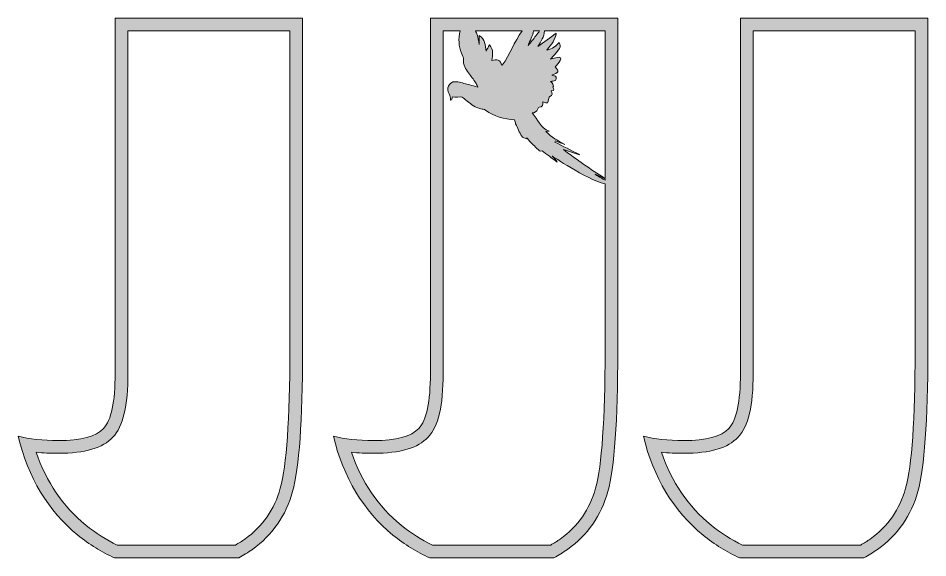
# Model space of a CAD drawing. Header units: millimetres. Extents: x 8 to 886, y -401 to -114.
# Drawn here: x 441.1 to 655.4, y -241.1 to -114.1 of the extents above; entities that cross this region are included whole.
import ezdxf

# ---------------------------------------------------------------- set-up
doc = ezdxf.new("R2010")
doc.units = ezdxf.units.MM
doc.header["$MEASUREMENT"] = 0
for name, color, linetype in [('Layer 4', 7, 'Continuous'), ('Layer 5', 7, 'Continuous'), ('Layer 6', 7, 'Continuous')]:
    doc.layers.add(name, color=color, linetype=linetype)

msp = doc.modelspace()

# ---------------------------------------------------------------- hatches: boundary and pattern name
at = {"layer": 'Layer 4'}
h = msp.add_hatch(color=2, dxfattribs=at)
h.dxf.hatch_style = 2
edge = h.paths.add_edge_path()
edge.add_spline(control_points=[(611.23, -114.15), (611.23, -114.15), (611.23, -197.69), (611.23, -197.69), (611.23, -204.46), (610.32, -208.8), (608.49, -210.7), (606.75, -212.61), (603.2, -213.56), (597.85, -213.56), (594.15, -213.56), (590.99, -213.22), (588.38, -212.55), (590.73, -222.29), (595.41, -230.04), (602.42, -235.81), (605.15, -238.02), (608.04, -239.79), (611.06, -241.15), (611.06, -241.15), (640.32, -241.15), (640.32, -241.15), (641.43, -240.56), (642.51, -239.91), (643.54, -239.16), (648.28, -235.75), (651.44, -231.22), (653.01, -225.56), (654.57, -219.97), (655.36, -208.94), (655.36, -192.48), (655.36, -192.48), (655.36, -114.15), (655.36, -114.15), (655.36, -114.15), (611.23, -114.15), (611.23, -114.15)], knot_values=[0, 0, 0, 0, 1, 1, 1, 2, 2, 2, 3, 3, 3, 4, 4, 4, 5, 5, 5, 6, 6, 6, 7, 7, 7, 8, 8, 8, 9, 9, 9, 10, 10, 10, 11, 11, 11, 12, 12, 12, 12], degree=3, periodic=1)
edge = h.paths.add_edge_path()
edge.add_spline(control_points=[(652.36, -192.48), (652.36, -208.59), (651.6, -219.45), (650.11, -224.76), (648.72, -229.78), (646, -233.7), (641.78, -236.73), (641.1, -237.23), (640.37, -237.69), (639.55, -238.15), (639.55, -238.15), (611.72, -238.15), (611.72, -238.15), (609.12, -236.93), (606.63, -235.36), (604.31, -233.48), (598.96, -229.07), (595.03, -223.31), (592.6, -216.31), (594.23, -216.47), (595.98, -216.56), (597.85, -216.56), (604.12, -216.56), (608.31, -215.31), (610.68, -212.75), (613.1, -210.21), (614.23, -205.42), (614.23, -197.69), (614.23, -197.69), (614.23, -117.15), (614.23, -117.15), (614.23, -117.15), (652.36, -117.15), (652.36, -117.15), (652.36, -117.15), (652.36, -192.48), (652.36, -192.48)], knot_values=[0, 0, 0, 0, 1, 1, 1, 2, 2, 2, 3, 3, 3, 4, 4, 4, 5, 5, 5, 6, 6, 6, 7, 7, 7, 8, 8, 8, 9, 9, 9, 10, 10, 10, 11, 11, 11, 12, 12, 12, 12], degree=3, periodic=1)
at = {"layer": 'Layer 5'}
h = msp.add_hatch(color=1, dxfattribs=at)
h.dxf.hatch_style = 2
edge = h.paths.add_edge_path()
edge.add_spline(control_points=[(538.21, -114.15), (538.21, -114.15), (538.21, -197.69), (538.21, -197.69), (538.21, -204.46), (537.3, -208.8), (535.47, -210.7), (533.73, -212.61), (530.19, -213.56), (524.83, -213.56), (521.14, -213.56), (517.98, -213.22), (515.37, -212.55), (517.72, -222.29), (522.4, -230.04), (529.4, -235.81), (532.14, -238.02), (535.02, -239.79), (538.05, -241.15), (538.05, -241.15), (567.3, -241.15), (567.3, -241.15), (568.42, -240.56), (569.5, -239.91), (570.53, -239.16), (575.27, -235.75), (578.42, -231.22), (579.99, -225.56), (581.56, -219.97), (582.34, -208.94), (582.34, -192.48), (582.34, -192.48), (582.34, -114.15), (582.34, -114.15), (582.34, -114.15), (538.21, -114.15), (538.21, -114.15)], knot_values=[0, 0, 0, 0, 1, 1, 1, 2, 2, 2, 3, 3, 3, 4, 4, 4, 5, 5, 5, 6, 6, 6, 7, 7, 7, 8, 8, 8, 9, 9, 9, 10, 10, 10, 11, 11, 11, 12, 12, 12, 12], degree=3, periodic=1)
edge = h.paths.add_edge_path()
edge.add_spline(control_points=[(579.34, -151.77), (575.9, -149.79), (572.75, -147.38), (569.53, -145.09), (570.78, -145.5), (572.04, -145.91), (573.29, -146.33), (573.3, -146.3), (573.3, -146.27), (573.3, -146.24), (571.36, -145.25), (569.42, -144.27), (567.49, -143.29), (567.54, -143.2), (567.59, -143.12), (567.64, -143.03), (568.39, -143.32), (569.14, -143.6), (569.89, -143.89), (568.36, -142.94), (566.68, -142.27), (565.42, -140.81), (565.73, -140.77), (565.92, -140.74), (566.16, -140.71), (564.07, -140), (563.59, -137.94), (562.14, -136.45), (562.68, -136.53), (563.32, -135.95), (563.42, -135.66), (563.48, -135.44), (563.67, -135.11), (563.81, -135.1), (564.71, -135.07), (564.71, -134.48), (564.65, -133.84), (565.88, -134.26), (565.91, -134.25), (566.13, -132.98), (566.16, -132.84), (566.23, -132.6), (566.32, -132.58), (567.18, -132.37), (566.88, -131.82), (566.68, -131.23), (567.7, -131.33), (567.22, -130.77), (567.07, -130.4), (567.35, -130.18), (566.97, -129.23), (566.51, -129.03), (566.92, -128.96), (567.3, -128.94), (567.64, -128.8), (567.89, -128.7), (567.9, -127.91), (567.67, -127.8), (567.42, -127.69), (567.13, -127.66), (566.78, -127.58), (568.52, -126.87), (568.57, -126.71), (567.59, -125.63), (568, -125.12), (568.48, -124.66), (568.77, -124.1), (569.08, -123.52), (568.82, -123.25), (568.15, -123.37), (567.64, -123.47), (567.13, -123.61), (566.46, -123.77), (568.92, -121.19), (569, -121.02), (568.56, -119.85), (567.76, -120.64), (566.96, -121.4), (565.65, -121.68), (566.22, -120.92), (566.69, -120.36), (567.09, -119.74), (567.48, -119.13), (567.94, -117.72), (567.85, -117.66), (566.41, -118.71), (564.98, -119.76), (563.55, -120.81), (564.25, -119.61), (565.02, -118.5), (565.06, -117.15), (565.06, -117.15), (579.34, -117.15), (579.34, -117.15), (579.34, -117.15), (579.34, -151.77), (579.34, -151.77)], knot_values=[0, 0, 0, 0, 1, 1, 1, 2, 2, 2, 3, 3, 3, 4, 4, 4, 5, 5, 5, 6, 6, 6, 7, 7, 7, 8, 8, 8, 9, 9, 9, 10, 10, 10, 11, 11, 11, 12, 12, 12, 13, 13, 13, 14, 14, 14, 15, 15, 15, 16, 16, 16, 17, 17, 17, 18, 18, 18, 19, 19, 19, 20, 20, 20, 21, 21, 21, 22, 22, 22, 23, 23, 23, 24, 24, 24, 25, 25, 25, 26, 26, 26, 27, 27, 27, 28, 28, 28, 29, 29, 29, 30, 30, 30, 31, 31, 31, 32, 32, 32, 32], degree=3, periodic=1)
edge = h.paths.add_edge_path()
edge.add_spline(control_points=[(579.34, -151.93), (579.34, -151.93), (579.34, -152.29), (579.34, -152.29), (578.16, -151.63), (576.97, -150.92), (577, -150.86), (577.78, -151.22), (578.56, -151.58), (579.34, -151.93)], knot_values=[0, 0, 0, 0, 1, 1, 1, 2, 2, 2, 3, 3, 3, 3], degree=3, periodic=1)
edge = h.paths.add_edge_path()
edge.add_spline(control_points=[(552.09, -120.44), (551.82, -120.98), (551.61, -121.4), (551.34, -121.93), (551.05, -120.53), (551.17, -119.12), (549.71, -118.2), (549.71, -119.04), (549.71, -119.7), (549.71, -120.36), (549.36, -118.44), (549.18, -117.62), (548.8, -117.15), (548.8, -117.15), (559.86, -117.15), (559.86, -117.15), (557.82, -119.66), (557.02, -122.77), (555.15, -125.22), (554.81, -124.77), (554.59, -124.18), (554.19, -124.02), (553.77, -123.84), (553.19, -124.07), (552.65, -124.12), (552.83, -122.86), (553.24, -121.6), (552.09, -120.44)], knot_values=[0, 0, 0, 0, 1, 1, 1, 2, 2, 2, 3, 3, 3, 4, 4, 4, 5, 5, 5, 6, 6, 6, 7, 7, 7, 8, 8, 8, 9, 9, 9, 9], degree=3, periodic=1)
edge = h.paths.add_edge_path()
edge.add_spline(control_points=[(562.52, -117.15), (562.52, -117.15), (563.93, -117.15), (563.93, -117.15), (563.64, -117.52), (563.35, -117.89), (563.07, -118.27), (562.46, -119.04), (561.84, -119.8), (561.23, -120.56), (561.6, -119.39), (562.34, -118.34), (562.52, -117.15)], knot_values=[0, 0, 0, 0, 1, 1, 1, 2, 2, 2, 3, 3, 3, 4, 4, 4, 4], degree=3, periodic=1)
edge = h.paths.add_edge_path()
edge.add_spline(control_points=[(577.1, -224.76), (575.71, -229.78), (572.99, -233.7), (568.77, -236.73), (568.09, -237.23), (567.35, -237.69), (566.54, -238.15), (566.54, -238.15), (538.7, -238.15), (538.7, -238.15), (536.11, -236.93), (533.62, -235.36), (531.3, -233.48), (525.94, -229.07), (522.02, -223.31), (519.59, -216.31), (521.22, -216.47), (522.97, -216.56), (524.83, -216.56), (531.1, -216.56), (535.3, -215.31), (537.66, -212.75), (540.09, -210.21), (541.21, -205.42), (541.21, -197.69), (541.21, -197.69), (541.21, -117.15), (541.21, -117.15), (541.21, -117.15), (545.19, -117.15), (545.19, -117.15), (544.83, -118.99), (544.78, -120.72), (545.56, -122.41), (545.77, -122.87), (546.06, -123.39), (546.01, -123.85), (545.86, -125.16), (546.5, -126.09), (547.21, -127.03), (547.77, -127.79), (548.34, -128.53), (548.87, -129.3), (549.05, -129.56), (549.15, -129.87), (549.37, -130.36), (548.59, -130.15), (548.05, -130.01), (547.51, -129.87), (546.57, -129.62), (545.65, -129.34), (544.7, -129.16), (544.42, -129.1), (543.73, -129.08), (543.5, -129.14), (542.8, -129.32), (541.78, -130.72), (542.64, -131.98), (542.98, -132.47), (542.88, -132.8), (542.93, -133.43), (543.02, -133.42), (543.1, -133.41), (543.19, -133.4), (543.27, -133.12), (543.35, -132.83), (543.39, -132.67), (544.09, -132.98), (545.09, -132.44), (545.72, -132.72), (545.93, -132.81), (546.61, -133.49), (546.79, -133.62), (548.02, -134.54), (548.62, -135.2), (550.12, -135.47), (550.48, -135.54), (550.89, -135.6), (551.17, -135.8), (553.23, -137.27), (555.53, -137.96), (558.05, -138.05), (558.13, -138.4), (558.17, -138.71), (558.29, -138.99), (558.74, -139.99), (559.17, -141.01), (559.72, -141.95), (559.9, -142.25), (560.46, -142.33), (560.84, -142.51), (560.88, -142.44), (560.92, -142.37), (560.96, -142.3), (561.15, -142.56), (561.3, -142.84), (561.52, -143.06), (562.29, -143.84), (563.08, -144.62), (563.89, -145.37), (563.98, -145.46), (564.23, -145.38), (564.5, -145.38), (565.6, -146.19), (566.83, -147.1), (568.07, -148.01), (568.12, -147.94), (567.31, -147.01), (566.86, -146.61), (567, -146.54), (574.47, -151.89), (579.34, -153.16), (579.34, -153.16), (579.34, -192.48), (579.34, -192.48), (579.34, -208.59), (578.59, -219.45), (577.1, -224.76)], knot_values=[0, 0, 0, 0, 1, 1, 1, 2, 2, 2, 3, 3, 3, 4, 4, 4, 5, 5, 5, 6, 6, 6, 7, 7, 7, 8, 8, 8, 9, 9, 9, 10, 10, 10, 11, 11, 11, 12, 12, 12, 13, 13, 13, 14, 14, 14, 15, 15, 15, 16, 16, 16, 17, 17, 17, 18, 18, 18, 19, 19, 19, 20, 20, 20, 21, 21, 21, 22, 22, 22, 23, 23, 23, 24, 24, 24, 25, 25, 25, 26, 26, 26, 27, 27, 27, 28, 28, 28, 29, 29, 29, 30, 30, 30, 31, 31, 31, 32, 32, 32, 33, 33, 33, 34, 34, 34, 35, 35, 35, 36, 36, 36, 37, 37, 37, 38, 38, 38, 39, 39, 39, 39], degree=3, periodic=1)
at = {"layer": 'Layer 6'}
h = msp.add_hatch(color=2, dxfattribs=at)
h.dxf.hatch_style = 2
edge = h.paths.add_edge_path()
edge.add_spline(control_points=[(463.97, -114.15), (463.97, -114.15), (463.97, -197.69), (463.97, -197.69), (463.97, -204.46), (463.06, -208.8), (461.23, -210.7), (459.49, -212.61), (455.95, -213.56), (450.59, -213.56), (446.89, -213.56), (443.74, -213.22), (441.13, -212.55), (443.48, -222.29), (448.16, -230.04), (455.16, -235.81), (457.9, -238.02), (460.78, -239.79), (463.81, -241.15), (463.81, -241.15), (493.06, -241.15), (493.06, -241.15), (494.17, -240.56), (495.25, -239.91), (496.29, -239.16), (501.03, -235.75), (504.18, -231.22), (505.75, -225.56), (507.32, -219.97), (508.1, -208.94), (508.1, -192.48), (508.1, -192.48), (508.1, -114.15), (508.1, -114.15), (508.1, -114.15), (463.97, -114.15), (463.97, -114.15)], knot_values=[0, 0, 0, 0, 1, 1, 1, 2, 2, 2, 3, 3, 3, 4, 4, 4, 5, 5, 5, 6, 6, 6, 7, 7, 7, 8, 8, 8, 9, 9, 9, 10, 10, 10, 11, 11, 11, 12, 12, 12, 12], degree=3, periodic=1)
edge = h.paths.add_edge_path()
edge.add_spline(control_points=[(505.1, -192.48), (505.1, -208.59), (504.35, -219.45), (502.86, -224.76), (501.47, -229.78), (498.74, -233.7), (494.53, -236.73), (493.84, -237.23), (493.11, -237.69), (492.3, -238.15), (492.3, -238.15), (464.46, -238.15), (464.46, -238.15), (461.87, -236.93), (459.38, -235.36), (457.06, -233.48), (451.7, -229.07), (447.78, -223.31), (445.35, -216.31), (446.98, -216.47), (448.73, -216.56), (450.59, -216.56), (456.86, -216.56), (461.06, -215.31), (463.42, -212.75), (465.85, -210.21), (466.97, -205.42), (466.97, -197.69), (466.97, -197.69), (466.97, -117.15), (466.97, -117.15), (466.97, -117.15), (505.1, -117.15), (505.1, -117.15), (505.1, -117.15), (505.1, -192.48), (505.1, -192.48)], knot_values=[0, 0, 0, 0, 1, 1, 1, 2, 2, 2, 3, 3, 3, 4, 4, 4, 5, 5, 5, 6, 6, 6, 7, 7, 7, 8, 8, 8, 9, 9, 9, 10, 10, 10, 11, 11, 11, 12, 12, 12, 12], degree=3, periodic=1)

# ---------------------------------------------------------------- linework, layer by layer
at = {"layer": 'Layer 4', "lineweight": 0}
for points in [[(611.23, -114.15), (611.23, -114.15), (611.23, -197.69), (611.23, -197.69), (611.23, -204.46), (610.32, -208.8), (608.49, -210.7), (606.75, -212.61), (603.2, -213.56), (597.85, -213.56), (594.15, -213.56), (590.99, -213.22), (588.38, -212.55), (590.73, -222.29), (595.41, -230.04), (602.42, -235.81), (605.15, -238.02), (608.04, -239.79), (611.06, -241.15), (611.06, -241.15), (640.32, -241.15), (640.32, -241.15), (641.43, -240.56), (642.51, -239.91), (643.54, -239.16), (648.28, -235.75), (651.44, -231.22), (653.01, -225.56), (654.57, -219.97), (655.36, -208.94), (655.36, -192.48), (655.36, -192.48), (655.36, -114.15), (655.36, -114.15), (655.36, -114.15), (611.23, -114.15), (611.23, -114.15)], [(652.36, -192.48), (652.36, -208.59), (651.6, -219.45), (650.11, -224.76), (648.72, -229.78), (646, -233.7), (641.78, -236.73), (641.1, -237.23), (640.37, -237.69), (639.55, -238.15), (639.55, -238.15), (611.72, -238.15), (611.72, -238.15), (609.12, -236.93), (606.63, -235.36), (604.31, -233.48), (598.96, -229.07), (595.03, -223.31), (592.6, -216.31), (594.23, -216.47), (595.98, -216.56), (597.85, -216.56), (604.12, -216.56), (608.31, -215.31), (610.68, -212.75), (613.1, -210.21), (614.23, -205.42), (614.23, -197.69), (614.23, -197.69), (614.23, -117.15), (614.23, -117.15), (614.23, -117.15), (652.36, -117.15), (652.36, -117.15), (652.36, -117.15), (652.36, -192.48), (652.36, -192.48)]]:
    msp.add_open_spline(points, degree=3, knots=[0, 0, 0, 0, 1, 1, 1, 2, 2, 2, 3, 3, 3, 4, 4, 4, 5, 5, 5, 6, 6, 6, 7, 7, 7, 8, 8, 8, 9, 9, 9, 10, 10, 10, 11, 11, 11, 12, 12, 12, 12], dxfattribs=at)
at = {"layer": 'Layer 5', "lineweight": 0}
for points, knots in [([(538.21, -114.15), (538.21, -114.15), (538.21, -197.69), (538.21, -197.69), (538.21, -204.46), (537.3, -208.8), (535.47, -210.7), (533.73, -212.61), (530.19, -213.56), (524.83, -213.56), (521.14, -213.56), (517.98, -213.22), (515.37, -212.55), (517.72, -222.29), (522.4, -230.04), (529.4, -235.81), (532.14, -238.02), (535.02, -239.79), (538.05, -241.15), (538.05, -241.15), (567.3, -241.15), (567.3, -241.15), (568.42, -240.56), (569.5, -239.91), (570.53, -239.16), (575.27, -235.75), (578.42, -231.22), (579.99, -225.56), (581.56, -219.97), (582.34, -208.94), (582.34, -192.48), (582.34, -192.48), (582.34, -114.15), (582.34, -114.15), (582.34, -114.15), (538.21, -114.15), (538.21, -114.15)], [0, 0, 0, 0, 1, 1, 1, 2, 2, 2, 3, 3, 3, 4, 4, 4, 5, 5, 5, 6, 6, 6, 7, 7, 7, 8, 8, 8, 9, 9, 9, 10, 10, 10, 11, 11, 11, 12, 12, 12, 12]), ([(577.1, -224.76), (575.71, -229.78), (572.99, -233.7), (568.77, -236.73), (568.09, -237.23), (567.35, -237.69), (566.54, -238.15), (566.54, -238.15), (538.7, -238.15), (538.7, -238.15), (536.11, -236.93), (533.62, -235.36), (531.3, -233.48), (525.94, -229.07), (522.02, -223.31), (519.59, -216.31), (521.22, -216.47), (522.97, -216.56), (524.83, -216.56), (531.1, -216.56), (535.3, -215.31), (537.66, -212.75), (540.09, -210.21), (541.21, -205.42), (541.21, -197.69), (541.21, -197.69), (541.21, -117.15), (541.21, -117.15), (541.21, -117.15), (545.19, -117.15), (545.19, -117.15), (544.83, -118.99), (544.78, -120.72), (545.56, -122.41), (545.77, -122.87), (546.06, -123.39), (546.01, -123.85), (545.86, -125.16), (546.5, -126.09), (547.21, -127.03), (547.77, -127.79), (548.34, -128.53), (548.87, -129.3), (549.05, -129.56), (549.15, -129.87), (549.37, -130.36), (548.59, -130.15), (548.05, -130.01), (547.51, -129.87), (546.57, -129.62), (545.65, -129.34), (544.7, -129.16), (544.42, -129.1), (543.73, -129.08), (543.5, -129.14), (542.8, -129.32), (541.78, -130.72), (542.64, -131.98), (542.98, -132.47), (542.88, -132.8), (542.93, -133.43), (543.02, -133.42), (543.1, -133.41), (543.19, -133.4), (543.27, -133.12), (543.35, -132.83), (543.39, -132.67), (544.09, -132.98), (545.09, -132.44), (545.72, -132.72), (545.93, -132.81), (546.61, -133.49), (546.79, -133.62), (548.02, -134.54), (548.62, -135.2), (550.12, -135.47), (550.48, -135.54), (550.89, -135.6), (551.17, -135.8), (553.23, -137.27), (555.53, -137.96), (558.05, -138.05), (558.13, -138.4), (558.17, -138.71), (558.29, -138.99), (558.74, -139.99), (559.17, -141.01), (559.72, -141.95), (559.9, -142.25), (560.46, -142.33), (560.84, -142.51), (560.88, -142.44), (560.92, -142.37), (560.96, -142.3), (561.15, -142.56), (561.3, -142.84), (561.52, -143.06), (562.29, -143.84), (563.08, -144.62), (563.89, -145.37), (563.98, -145.46), (564.23, -145.38), (564.5, -145.38), (565.6, -146.19), (566.83, -147.1), (568.07, -148.01), (568.12, -147.94), (567.31, -147.01), (566.86, -146.61), (567, -146.54), (574.47, -151.89), (579.34, -153.16), (579.34, -153.16), (579.34, -192.48), (579.34, -192.48), (579.34, -208.59), (578.59, -219.45), (577.1, -224.76)], [0, 0, 0, 0, 1, 1, 1, 2, 2, 2, 3, 3, 3, 4, 4, 4, 5, 5, 5, 6, 6, 6, 7, 7, 7, 8, 8, 8, 9, 9, 9, 10, 10, 10, 11, 11, 11, 12, 12, 12, 13, 13, 13, 14, 14, 14, 15, 15, 15, 16, 16, 16, 17, 17, 17, 18, 18, 18, 19, 19, 19, 20, 20, 20, 21, 21, 21, 22, 22, 22, 23, 23, 23, 24, 24, 24, 25, 25, 25, 26, 26, 26, 27, 27, 27, 28, 28, 28, 29, 29, 29, 30, 30, 30, 31, 31, 31, 32, 32, 32, 33, 33, 33, 34, 34, 34, 35, 35, 35, 36, 36, 36, 37, 37, 37, 38, 38, 38, 39, 39, 39, 39]), ([(552.09, -120.44), (551.82, -120.98), (551.61, -121.4), (551.34, -121.93), (551.05, -120.53), (551.17, -119.12), (549.71, -118.2), (549.71, -119.04), (549.71, -119.7), (549.71, -120.36), (549.36, -118.44), (549.18, -117.62), (548.8, -117.15), (548.8, -117.15), (559.86, -117.15), (559.86, -117.15), (557.82, -119.66), (557.02, -122.77), (555.15, -125.22), (554.81, -124.77), (554.59, -124.18), (554.19, -124.02), (553.77, -123.84), (553.19, -124.07), (552.65, -124.12), (552.83, -122.86), (553.24, -121.6), (552.09, -120.44)], [0, 0, 0, 0, 1, 1, 1, 2, 2, 2, 3, 3, 3, 4, 4, 4, 5, 5, 5, 6, 6, 6, 7, 7, 7, 8, 8, 8, 9, 9, 9, 9]), ([(562.52, -117.15), (562.52, -117.15), (563.93, -117.15), (563.93, -117.15), (563.64, -117.52), (563.35, -117.89), (563.07, -118.27), (562.46, -119.04), (561.84, -119.8), (561.23, -120.56), (561.6, -119.39), (562.34, -118.34), (562.52, -117.15)], [0, 0, 0, 0, 1, 1, 1, 2, 2, 2, 3, 3, 3, 4, 4, 4, 4]), ([(579.34, -151.77), (575.9, -149.79), (572.75, -147.38), (569.53, -145.09), (570.78, -145.5), (572.04, -145.91), (573.29, -146.33), (573.3, -146.3), (573.3, -146.27), (573.3, -146.24), (571.36, -145.25), (569.42, -144.27), (567.49, -143.29), (567.54, -143.2), (567.59, -143.12), (567.64, -143.03), (568.39, -143.32), (569.14, -143.6), (569.89, -143.89), (568.36, -142.94), (566.68, -142.27), (565.42, -140.81), (565.73, -140.77), (565.92, -140.74), (566.16, -140.71), (564.07, -140), (563.59, -137.94), (562.14, -136.45), (562.68, -136.53), (563.32, -135.95), (563.42, -135.66), (563.48, -135.44), (563.67, -135.11), (563.81, -135.1), (564.71, -135.07), (564.71, -134.48), (564.65, -133.84), (565.88, -134.26), (565.91, -134.25), (566.13, -132.98), (566.16, -132.84), (566.23, -132.6), (566.32, -132.58), (567.18, -132.37), (566.88, -131.82), (566.68, -131.23), (567.7, -131.33), (567.22, -130.77), (567.07, -130.4), (567.35, -130.18), (566.97, -129.23), (566.51, -129.03), (566.92, -128.96), (567.3, -128.94), (567.64, -128.8), (567.89, -128.7), (567.9, -127.91), (567.67, -127.8), (567.42, -127.69), (567.13, -127.66), (566.78, -127.58), (568.52, -126.87), (568.57, -126.71), (567.59, -125.63), (568, -125.12), (568.48, -124.66), (568.77, -124.1), (569.08, -123.52), (568.82, -123.25), (568.15, -123.37), (567.64, -123.47), (567.13, -123.61), (566.46, -123.77), (568.92, -121.19), (569, -121.02), (568.56, -119.85), (567.76, -120.64), (566.96, -121.4), (565.65, -121.68), (566.22, -120.92), (566.69, -120.36), (567.09, -119.74), (567.48, -119.13), (567.94, -117.72), (567.85, -117.66), (566.41, -118.71), (564.98, -119.76), (563.55, -120.81), (564.25, -119.61), (565.02, -118.5), (565.06, -117.15), (565.06, -117.15), (579.34, -117.15), (579.34, -117.15), (579.34, -117.15), (579.34, -151.77), (579.34, -151.77)], [0, 0, 0, 0, 1, 1, 1, 2, 2, 2, 3, 3, 3, 4, 4, 4, 5, 5, 5, 6, 6, 6, 7, 7, 7, 8, 8, 8, 9, 9, 9, 10, 10, 10, 11, 11, 11, 12, 12, 12, 13, 13, 13, 14, 14, 14, 15, 15, 15, 16, 16, 16, 17, 17, 17, 18, 18, 18, 19, 19, 19, 20, 20, 20, 21, 21, 21, 22, 22, 22, 23, 23, 23, 24, 24, 24, 25, 25, 25, 26, 26, 26, 27, 27, 27, 28, 28, 28, 29, 29, 29, 30, 30, 30, 31, 31, 31, 32, 32, 32, 32]), ([(579.34, -151.93), (579.34, -151.93), (579.34, -152.29), (579.34, -152.29), (578.16, -151.63), (576.97, -150.92), (577, -150.86), (577.78, -151.22), (578.56, -151.58), (579.34, -151.93)], [0, 0, 0, 0, 1, 1, 1, 2, 2, 2, 3, 3, 3, 3])]:
    msp.add_open_spline(points, degree=3, knots=knots, dxfattribs=at)
at = {"layer": 'Layer 6', "lineweight": 0}
for points in [[(463.97, -114.15), (463.97, -114.15), (463.97, -197.69), (463.97, -197.69), (463.97, -204.46), (463.06, -208.8), (461.23, -210.7), (459.49, -212.61), (455.95, -213.56), (450.59, -213.56), (446.89, -213.56), (443.74, -213.22), (441.13, -212.55), (443.48, -222.29), (448.16, -230.04), (455.16, -235.81), (457.9, -238.02), (460.78, -239.79), (463.81, -241.15), (463.81, -241.15), (493.06, -241.15), (493.06, -241.15), (494.17, -240.56), (495.25, -239.91), (496.29, -239.16), (501.03, -235.75), (504.18, -231.22), (505.75, -225.56), (507.32, -219.97), (508.1, -208.94), (508.1, -192.48), (508.1, -192.48), (508.1, -114.15), (508.1, -114.15), (508.1, -114.15), (463.97, -114.15), (463.97, -114.15)], [(505.1, -192.48), (505.1, -208.59), (504.35, -219.45), (502.86, -224.76), (501.47, -229.78), (498.74, -233.7), (494.53, -236.73), (493.84, -237.23), (493.11, -237.69), (492.3, -238.15), (492.3, -238.15), (464.46, -238.15), (464.46, -238.15), (461.87, -236.93), (459.38, -235.36), (457.06, -233.48), (451.7, -229.07), (447.78, -223.31), (445.35, -216.31), (446.98, -216.47), (448.73, -216.56), (450.59, -216.56), (456.86, -216.56), (461.06, -215.31), (463.42, -212.75), (465.85, -210.21), (466.97, -205.42), (466.97, -197.69), (466.97, -197.69), (466.97, -117.15), (466.97, -117.15), (466.97, -117.15), (505.1, -117.15), (505.1, -117.15), (505.1, -117.15), (505.1, -192.48), (505.1, -192.48)]]:
    msp.add_open_spline(points, degree=3, knots=[0, 0, 0, 0, 1, 1, 1, 2, 2, 2, 3, 3, 3, 4, 4, 4, 5, 5, 5, 6, 6, 6, 7, 7, 7, 8, 8, 8, 9, 9, 9, 10, 10, 10, 11, 11, 11, 12, 12, 12, 12], dxfattribs=at)

doc.saveas('drawing.dxf')
